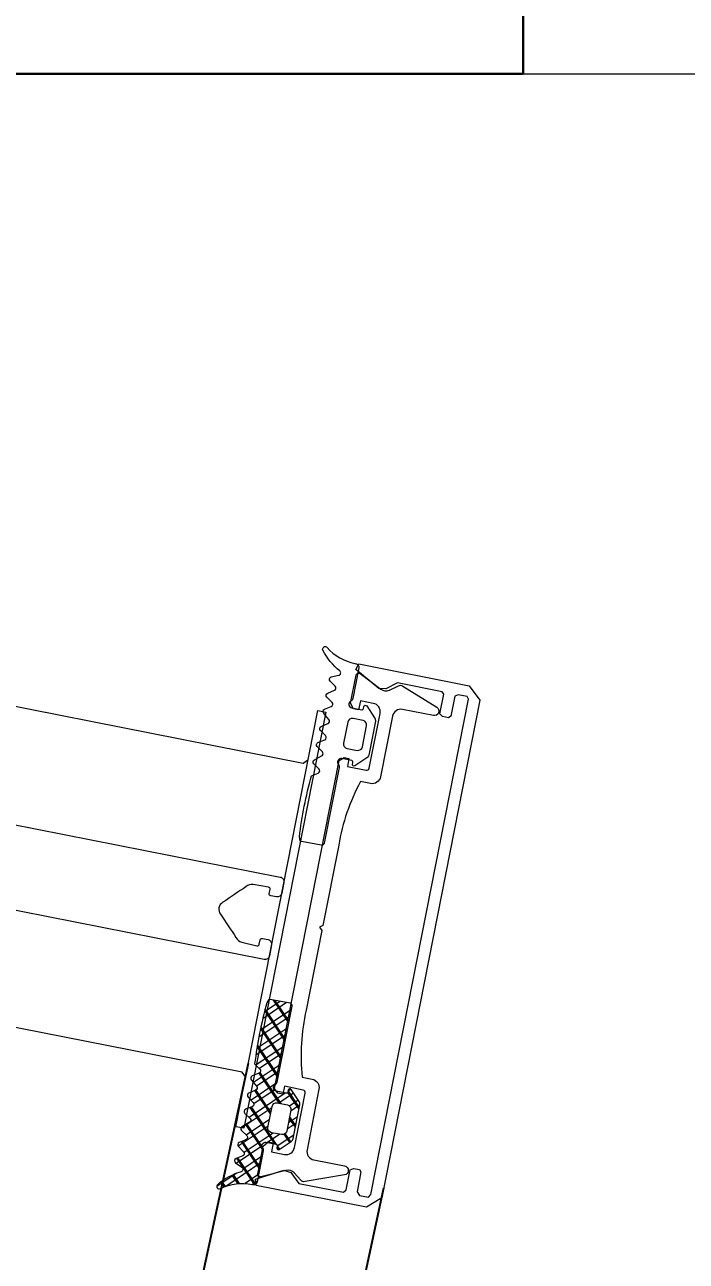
# Model space of a CAD drawing. Header units: millimetres. Extents: x -360149 to 682031, y -35655 to 209517.
# Drawn here: x -187574.5 to -187494.9, y 114767.7 to 114916.6 of the extents above; entities that cross this region are included whole.
import ezdxf
from ezdxf import colors
from ezdxf.entities.mleader import LeaderData, LeaderLine
from ezdxf.math import Vec2, Vec3

# ---------------------------------------------------------------- set-up
doc = ezdxf.new("R2010")
doc.units = ezdxf.units.MM
doc.header["$MEASUREMENT"] = 0
doc.layers.get('0').update_dxf_attribs({"color": 250, "lineweight": 9})
for name, color, linetype, lineweight in [('_АР ТЕКСТ', 250, 'Continuous', 25), ('АР_Навесной фасад', 147, 'Continuous', 5), ('АР_Окна', 4, 'Continuous', 0), ('АР_Отметки', 250, 'Continuous', 15), ('АР_Перегородки витражные', 152, 'Continuous', 13), ('АР_Сущ Несущая стена', 216, 'Continuous', 30), ('АР_Штриховка кирпич', 250, 'Continuous', 9)]:
    doc.layers.add(name, color=color, linetype=linetype, lineweight=lineweight)
doc.layers.add('Тонкая', color=7, linetype='Continuous')
doc.styles.add('ISOCPEUR', font='isocpeur.ttf', dxfattribs={"width": 0.7})

# ---------------------------------------------------------------- blocks, each defined once
blk = doc.blocks.new('_DotSmall')
at = {"color": 0, "linetype": 'ByBlock', "const_width": 0.5}
blk.add_lwpolyline([(-0.0625, 0, 1), (0.0625, 0, 1)], format="xyb", close=True, dxfattribs=at)
blk = doc.blocks.new('стойка витр.')
h = blk.add_hatch()
h.set_pattern_fill('ANSI37', scale=0.5, angle=-69.23283665521843)
h.set_pattern_definition([(335.7671633447816, (-69115.91679156918, 318510.7132420751), (0.6515825639889636, 1.447617495164233), []), (65.76716334478155, (-69115.91679156918, 318510.7132420751), (-1.447617495164233, 0.6515825639889636), [])])
edge = h.paths.add_edge_path()
edge.add_arc((-61.4231846681505, -46.18171078326122), 0.5487303657935584, 155.7657062155241, 200.7671633447816)
edge.add_line((-61.92355794899049, -45.95647403381008), (-61.2158101547102, -44.38418138318229))
edge.add_arc((-61.04906058835331, -44.45924160668073), 0.1828645893715156, 20.76716334478156, 155.7657062155241)
edge.add_line((-60.87807688978501, -44.39440310015198), (-60.79158864807687, -44.62247867199039))
edge.add_arc((-60.62063568932354, -44.55765182228788), 0.1828317201998032, 200.7671633447816, 290.7671633447816)
edge.add_line((-60.55580883962102, -44.72860478100483), (-59.41573388126562, -44.29627843504568))
edge.add_arc((-59.56703588945675, -43.89728440591716), 0.4267183308264255, -69.23283665521843, 72.29363907948373)
edge.add_arc((-59.30747769982554, -43.08429274379887), 0.4267017864716978, 200.7671633447816, 252.293639079486)
edge.add_line((-59.70645626049372, -43.23558888620755), (-63.00984306025202, -34.52432573194528))
edge.add_arc((-62.72490235927398, -34.41627373836673), 0.3047399585219917, 110.7671633447816, 200.7671633447816)
edge.add_line((-62.83295435277978, -34.13133303751965), (-60.55276270053582, -33.26666451912024))
edge.add_arc((-60.44481104638544, -33.55134061801073), 0.3044569814295733, 76.40287424864536, 110.7671633447816)
edge.add_line((-60.3732352333609, -33.25541671472456), (-60.07017099490622, -33.59351893464918))
edge.add_arc((-108.2133039044274, -55.86215009907028), 53.04387976268197, 16.71140087810911, 24.82292581145404)
edge.add_line((-57.40971669906867, -40.60932389061054), (-57.92081016927841, -41.32469074693654))
edge.add_arc((-57.67080742027611, -41.49902445886983), 0.304784542952794, 145.110888314415, 256.4234383751481)
edge.add_line((-57.74235391136608, -41.79529244099831), (-56.88543317024596, -41.99189640294935))
edge.add_arc((-56.95697966133594, -42.28816438507783), 0.304784542952794, -34.8891116855724, 76.4234383751481)
edge.add_line((-56.70697691233363, -42.46249809701112), (-57.17481998566655, -43.29191928954242))
edge.add_arc((-56.92481723669334, -43.46625300146843), 0.304784542952794, 145.1108883144276, 256.4234383751481)
edge.add_line((-56.99636372778332, -43.76252098359691), (-56.1394429866632, -43.95912494554796))
edge.add_arc((-56.21098947775317, -44.25539292764006), 0.3047845429175452, -34.88911168634446, 76.4234383742182)
edge.add_line((-55.96098672877997, -44.42972663955879), (-56.47208019898972, -45.14509349588479))
edge.add_arc((-56.22207744998741, -45.31942720781808), 0.304784542952794, 145.110888314415, 256.4234383752311)
edge.add_line((-56.29362394107739, -45.61569518994656), (-55.43668121195515, -45.81235713578644))
edge.add_arc((-55.50822770304512, -46.10862511790765), 0.3047845429466369, -34.88911168643649, 76.42343837776687)
edge.add_line((-55.25822495407192, -46.28295882984094), (-55.76931842428166, -46.99832568616694))
edge.add_arc((-55.51931567527936, -47.17265939811477), 0.3047845429466368, 145.1108883110316, 256.4234383751786)
edge.add_line((-55.59086216636933, -47.46892738023598), (-54.69071301640361, -47.77952769444528))
edge.add_arc((-54.76225950749358, -48.07579567657376), 0.304784542952794, -34.88911168566796, 76.42343837513553)
edge.add_line((-54.51225675849128, -48.25012938850705), (-55.0233282406989, -48.96555422872189))
edge.add_arc((-54.7733254917257, -49.13988794066245), 0.3047845429466368, 145.1108883109486, 256.4234383751578)
edge.add_line((-54.84487198281568, -49.43615592278366), (-53.98795124169555, -49.6327598847347))
edge.add_arc((-54.05949773284374, -49.92902786688501), 0.3047845429818857, -34.88911169317796, 76.42343837111807)
edge.add_line((-53.80949498384143, -50.10336157886923), (-54.32058845405118, -50.81872843519523))
edge.add_arc((-54.07058570504887, -50.99306214712851), 0.3047845429527939, 145.110888314415, 256.4234383750821)
edge.add_line((-54.14213219613885, -51.289330129257), (-53.29055360303028, -51.47184183257195))
edge.add_arc((-53.362076024001, -51.76811134383752), 0.3047803799531579, -43.67508993618791, 76.42790436632716)
edge.add_line((-53.141638296569, -51.97858292939782), (-53.80995652789716, -52.62318184232572))
edge.add_arc((-53.58948976171087, -52.83365406201483), 0.304801821276656, 136.3285933989482, 262.747126980386)
edge.add_arc((-54.63612651554286, -61.05759711530845), 7.985474883734515, 59.5860415328172, 82.74712698038475)
edge.add_arc((-50.74783774605021, -54.43386708250182), 0.3048115604497932, 253.2910110232634, 419.5860415328165)
edge.add_arc((-52.57053616183111, -60.50577614369104), 6.03477116777137, 73.29101102326332, 110.7671633447816)
edge.add_line((-54.71029190413537, -54.86308986830409), (-54.82445022999309, -54.90637969896488))
edge.add_arc((-54.97574411131791, -54.50740710097307), 0.4266954176128115, 200.7671633447816, 290.7671633447816)
edge.add_line((-55.37471671431558, -54.65870098416781), (-56.71485841512913, -51.12465313347639))
edge.add_arc((-56.31587985443184, -50.97335699107498), 0.4267017864716978, 149.2366398299847, 200.7671633447816)
edge.add_arc((-57.04912318740389, -50.53689152278093), 0.4266140358978636, -30.76336017001563, 40.01429570365114)
edge.add_arc((-57.04924751253566, -50.53686138928606), 0.4266898917694475, 40.00046259028549, 110.7671633447816)
edge.add_line((-57.20053943697712, -50.13789395169442), (-58.34061702035251, -50.57022129308461))
edge.add_arc((-58.27579017065, -50.74117425180884), 0.1828317201998032, 110.7671633447816, 200.7671633447816)
edge.add_line((-58.44674312937423, -50.80600110151136), (-58.36025488766609, -51.03407667334977))
edge.add_arc((-58.5312385862635, -51.09891517987853), 0.1828645893715156, 245.768620474039, 380.7671633447816)
edge.add_line((-58.60629032819998, -51.26566856380668), (-60.17861897521652, -50.55800074261788))
edge.add_arc((-59.95340767674497, -50.05761600615369), 0.5487303657759914, 200.7671633447816, 245.768620474038)
edge.add_line((-60.46648650063435, -50.25217996134597), (-61.93626349206897, -46.37627473846078))
edge = h.paths.add_edge_path(flags=16)
edge.add_arc((-59.3589242202288, -49.0410722918532), 0.5414973949664272, 200.7671633447816, 290.7671633447816)
edge.add_line((-60.77816753828665, -46.82561758724478), (-59.8652400081919, -49.23307164497237))
edge.add_arc((-60.27185175029445, -46.63361823412561), 0.5414973949664272, 110.7671633447816, 200.7671633447816)
edge.add_line((-59.31039323387085, -45.68990118378861), (-60.46385110344272, -46.12730244614795))
edge.add_arc((-59.11839388072258, -46.19621697176626), 0.5414973949664272, 20.76716334478156, 110.7671633447816)
edge.add_line((-57.69915056266473, -48.4116716763674), (-58.61207809275948, -46.00421761863981))
edge.add_arc((-58.20546635065693, -48.60367102949385), 0.5414973949664272, -69.23283665521843, 20.76716334478156)
edge.add_line((-59.16692486710963, -49.54738807983085), (-58.01346699753776, -49.10998681747151))
at = {"lineweight": 0, "ltscale": 100, "transparency": 33554687}
for points in [[(-69.8438361948356, -5.633594956780144), (-69.21493715024553, -5.916666730459838), (-30.90838462579995, 8.609511357899464), (-30.62531285212026, 9.238410402496811), (-31.1873041553481, 10.72042096611403)], [(-56.0608929025766, -41.98018508909445), (-55.7778211288678, -41.3512860444971), (-17.47126860445132, -26.8251079561378), (-16.84236955983215, -27.10817972981749), (-16.28037825660431, -28.59019029343472)]]:
    blk.add_lwpolyline(points, dxfattribs=at)
at = {"color": 7, "lineweight": 0, "ltscale": 100, "transparency": 33554687}
for points in [[(-74.06369480097783, 3.308391450875206, 0.5779496213016146), (-74.28822709678207, 3.786457927264564), (-75.21591578132939, 3.825837128097191, -0.615333828900983), (-75.41972296024323, 4.330405631961185, 0.1014034095220688), (-73.83454927545972, 7.11715754520992, 0.8870851218243345), (-74.38353605600423, 7.372048574252403, -0.1649969122064492), (-77.37516639285604, 4.905523520799761), (-77.48916274512885, 4.862295111939602, 0.4143043114941015), (-77.73690205768798, 4.311953389369592), (-76.39677740688785, 0.7779505007420084, 0.2286961432583318), (-76.12757003956358, 0.5227576163306367, -0.3190489133936659), (-75.8308042481076, 0.1276532846095506, -0.3190018552396916), (-76.10608007785049, -0.2827473570214352), (-77.2460725926212, -0.7150424396677408, -0.4143996870833266), (-77.48192731157178, -0.6088826129343943), (-77.5683841292921, -0.380889908366953, 0.6683385997492722), (-77.90615079682902, -0.370689789611788), (-78.61388821495348, -1.942959389103635, 0.1988829373258806), (-78.62659800215624, -2.362689632165711), (-77.15678812476108, -6.238681577618991, 0.1988829373551211), (-76.86896414318471, -6.544446800158767), (-75.29665854779887, -7.25210424636316, 0.6683385997492723), (-75.05058378231479, -7.020506375207333), (-75.13704060006421, -6.792513670639892, -0.4143996870833266), (-75.03088077326538, -6.556658951718418), (-73.89088825849467, -6.124363869072113, -0.7102015621310012), (-73.37286607688293, -6.741579856578028, 0.2286961432583318), (-73.40517316877958, -7.111109647914418), (-70.10181337440736, -15.82230158713355, 0.414362099440266), (-69.70872084749863, -15.99923473002855), (-67.42870682594366, -15.13463357074215, 0.1511707915363169), (-67.28675684856717, -15.02397433044825), (-67.28408048482379, -14.56993261339812, 0.03540799054371244), (-69.94453478069045, -7.554127657436766), (-70.80145552181057, -7.357523695485725, -0.527867958552825), (-70.9799117797229, -6.88692200143123), (-70.46881830951315, -6.171555145097955, 0.5278679585528249), (-70.64727456742548, -5.700953451043461), (-71.54744570542243, -5.39029515288712, -0.527867958552825), (-71.72590196330566, -4.91969345882535), (-71.21480849309592, -4.20432660249935, 0.5278679585528249), (-71.39326475097914, -3.733724908495788), (-72.25018549209926, -3.537120946544746, -0.527867958552825), (-72.4286417500116, -3.066519252482976), (-71.91757026780397, -2.351094412268139, 0.5278679585717272), (-72.0960265256872, -1.880492718206369), (-72.95294726680731, -1.683888756255328, -0.5278679585717273), (-73.13140352474875, -1.213287062200834), (-72.66353846338461, -0.3839238536165794, 0.5278679585528249), (-72.84199472126784, 0.08667784044519067), (-73.69893745039008, 0.2833397862850688, -0.5278679585717273), (-73.8773937083024, 0.753941480339563), (-73.36630023809266, 1.469308336665563, 0.5278679585717272), (-73.5447564960632, 1.939910030763713), (-74.40167723721243, 2.136513992714754, -0.5278679585528251), (-74.58013349509565, 2.607115686776524)], [(-53.29055360303028, -51.47184183257923, -0.5779496213016146), (-53.141638296569, -51.97858292939782), (-53.80995652789716, -52.62318184232572, 0.615333828900983), (-53.62795459362678, -53.13601908472629, -0.1014034095220688), (-50.59355139863328, -54.17098724229436, -0.8870851218243345), (-50.83548992767464, -54.72580403192842, 0.1649969122064492), (-54.71037595931557, -54.86312174275372), (-54.82437231158838, -54.90635015161388, -0.4143043114941015), (-55.37473404189222, -54.65865529014263), (-56.71485869266326, -51.12465240150777, -0.2286961432583318), (-56.6825516007957, -50.75512261017138, 0.3190489133936659), (-56.72238630641368, -50.26258777469775, 0.3190018552396916), (-57.20057019143132, -50.1379056140504), (-58.34056270623114, -50.57020069668943, 0.4143996870833266), (-58.44672253300087, -50.80605541561818), (-58.36026571528055, -51.03404812018562, -0.6683385997492722), (-58.60634048073553, -51.26564599134144), (-60.17864607612137, -50.55798854513705, -0.1988829373258806), (-60.46647005763953, -50.25222332264093), (-61.93627993503469, -46.37623137718037, -0.1988829373551211), (-61.92357014780282, -45.95650113405281), (-61.21583272970747, -44.38423153456097, -0.6683385997492723), (-60.87806606217055, -44.39443165331613), (-60.79160924445023, -44.62242435788357, 0.4143996870833266), (-60.55575452549965, -44.72858418460964), (-59.41576201069984, -44.29628910197061, 0.7102015621310012), (-59.43724861560622, -43.49078250258754, -0.2286961432583318), (-59.70645598293049, -43.23558961817616), (-63.00981577733182, -34.52439767894975, -0.414362099440266), (-62.83288180333329, -34.13130552614166), (-60.55286778177833, -33.26670436685527, -0.1511707915363169), (-60.3732352333609, -33.25541671472456), (-60.07017099493532, -33.59351893464918, -0.03540799054371244), (-57.40971669906867, -40.60932389061054), (-57.92081016927841, -41.32469074693654, 0.527867958552825), (-57.74235391136608, -41.79529244099831), (-56.88543317024596, -41.99189640294935, -0.5278679585528249), (-56.70697691233363, -42.46249809701112), (-57.17481998566655, -43.29191928953514, 0.527867958552825), (-56.99636372778332, -43.76252098359691), (-56.1394429866632, -43.95912494554796, -0.5278679585528249), (-55.96098672877997, -44.42972663955879), (-56.47208019898972, -45.14509349588479, 0.527867958552825), (-56.29362394107739, -45.61569518994656), (-55.43668121195515, -45.81235713578644, -0.5278679585717272), (-55.25822495407192, -46.28295882984094), (-55.76931842428166, -46.99832568616694, 0.5278679585717273), (-55.59086216636933, -47.46892738023598), (-54.69071301640361, -47.77952769444528, -0.5278679585528249), (-54.51225675849128, -48.25012938850705), (-55.02332824072801, -48.96555422872189, 0.5278679585717273), (-54.84487198281568, -49.43615592278366), (-53.98795124169555, -49.6327598847347, -0.5278679585717272), (-53.80949498384143, -50.10336157886923), (-54.32058845405118, -50.81872843519523, 0.5278679585528251), (-54.14213219613885, -51.289330129257)]]:
    blk.add_lwpolyline(points, format="xyb", close=True, dxfattribs=at)
at = {"lineweight": 0, "ltscale": 100, "transparency": 33554687}
blk.add_lwpolyline([(-68.58632373265573, -58.46540642052423), (-90.15068845250062, -1.598661102303595), (-90.00917455367744, -1.284153596119722), (-88.98317839115043, -0.8950869223335758), (-88.55468153662514, -0.9934413902010419), (-87.69009137133253, -3.273426419786119), (-87.37564184903749, -3.414962306625966), (-86.69163474338711, -3.155580859434849), (-86.43607351230457, -2.797891934278596), (-87.30066367759719, -0.5179069046935183), (-87.1591497787449, -0.2033993985096458), (-82.02911098225741, 1.741955958394101), (-80.54324021661887, 1.262233232868311), (-79.70200834979187, 1.450846736610401), (-77.34320693471818, 4.170836259007046), (-77.83057009245385, 4.768357554989052), (-90.48468705118285, -0.0301937209587777), (-91.4479567084054, -1.960141251613095), (-69.79711318280897, -59.05493725829001), (-67.79633972485317, -59.86096016635565), (-55.14222276612418, -55.06240889040782), (-55.17360051473952, -54.29197395897063), (-58.74284135404741, -53.81994964957266), (-59.49761640312499, -54.23655585793313), (-60.24856024209294, -55.69488708899735), (-65.37859903858043, -57.64024244590109), (-65.73629895772319, -57.38465222291416), (-66.6008891230158, -55.10466719327087), (-67.02936398953898, -55.00637070929224), (-67.71337109521846, -55.26575215648336), (-67.85490698204376, -55.58020167878567), (-66.99031681675115, -57.86018670842168), (-67.20262765098596, -58.33192996972502), (-68.22862381348386, -58.72099664351117)], close=True, dxfattribs=at)
blk.add_lwpolyline([(-73.55412178576807, -6.30930235532287), (-74.18304982228437, -6.026241575636959), (-74.75303158370662, -6.242383619959583), (-74.40718232482322, -7.154412422125461), (-76.57319999407628, -7.975785172551696, -0.414362099391309), (-76.9662925209559, -7.798852029714908), (-79.34394296052051, -1.52882071842032, -0.4143260923197838), (-78.74236241533072, -0.1922330582674476), (-77.26035185172805, 0.3697582449676702), (-76.87127418394084, -0.6562669095073943), (-76.3012924225186, -0.4401248651847709), (-76.06142006575828, 0.3027815256646136), (-77.27188147796551, 3.494853341355338, 0.5512236456822476), (-77.7769173583074, 3.597680757055059), (-79.92338595120236, 1.349376512123854, -0.2673491356416615), (-80.91622193696094, 1.059369939495809), (-82.0875922003761, 1.397509788286698, 0.2496293600316565), (-82.58705019962508, 1.269536347390385), (-86.19986947378493, -1.925987660470128, 0.8270430078467679), (-85.63532520958688, -2.84412238272489), (-82.10129332900397, -1.503986737930973, -0.4143260923197836), (-80.76472567670862, -2.105611734441482), (-78.12768279598095, -9.059679143334506, 0.4143260923033303), (-76.7911151413573, -9.661304145942267), (-75.65109363460215, -9.228998069294903, -0.08279896819570452), (-71.78454054114991, -16.33338165576424), (-68.2828855071275, -25.56749207813118), (-67.85441064060433, -25.66578856210981), (-68.06674346281216, -26.13747383952432), (-64.60831683766446, -35.257587909633, -0.08279896819570452), (-62.79196445917478, -43.13942544953898), (-63.93198596592993, -43.57173152618634, 0.4143260923033303), (-64.53356650879141, -44.90831919242919), (-61.89652362803463, -51.86238660132221, -0.4143260923197836), (-62.49810417322442, -53.19897426147509), (-66.03213605380733, -54.539109906269, 0.8270430078467679), (-65.84594417811604, -55.60071914693981), (-61.02268547978019, -55.59720897083025, 0.2496293600316565), (-60.5639567229955, -55.36182965500484), (-59.91132736596046, -54.3320132763838, -0.2673491356416615), (-58.97583718542592, -53.89078178507043), (-55.8782996214868, -54.15051325823879, 0.5512236456822476), (-55.5684323037276, -53.73866745794658), (-56.77889371593483, -50.54659564225585), (-57.45105016132584, -50.14953851031169), (-58.02103192274808, -50.36568055463431), (-57.63195425496087, -51.39170570910937), (-59.11396481856355, -51.95369701235177, -0.4143260923197838), (-60.45053247085889, -51.35207201584126), (-62.82818291042349, -45.08204070453939, -0.414362099391309), (-62.65124893639586, -44.68894855178223), (-60.48523126714281, -43.867575801356), (-60.13938200823031, -44.77960460352188), (-59.56940024680807, -44.56346255919925), (-59.28629948117305, -43.93455252060812)], format="xyb", close=True, dxfattribs=at)
at = {"color": 7, "lineweight": 0, "ltscale": 100, "transparency": 33554687}
blk.add_lwpolyline([(-72.00534459005576, 0.06645459306309931), (-72.91737339223619, -0.2793946658493951)], dxfattribs=at)
blk.add_lwpolyline([(-72.91737339223619, -0.2793946658493951), (-54.81141330953687, -48.02608389785019), (-53.89938450735644, -47.68023463893769), (-72.00534459005576, 0.06645459306309931)], close=True)
at = {"color": 7}
for points in [[(-75.33468511578394, -1.905527627641277), (-74.42175758568919, -4.312981685368868, -0.414213562373095), (-74.73607402053312, -5.011296826465696), (-75.88953189010499, -5.44869808882504, -0.414213562373095), (-76.58784703121637, -5.134381653973833), (-77.50077456128201, -2.726927596246242, -0.414213562373095), (-77.18645812643808, -2.028612455142138), (-76.03300025686622, -1.591211192782794, -0.414213562373095)], [(-57.69915056266473, -48.4116716763674), (-58.61207809275948, -46.00421761863981, 0.414213562373095), (-59.31039323387085, -45.68990118378861), (-60.46385110341362, -46.12730244614795, 0.414213562373095), (-60.77816753828665, -46.82561758724478), (-59.8652400081919, -49.23307164497237, 0.414213562373095), (-59.16692486710963, -49.54738807983085), (-58.01346699753776, -49.10998681747151, 0.414213562373095)]]:
    blk.add_lwpolyline(points, format="xyb", close=True, dxfattribs=at)
at = {"lineweight": 0, "ltscale": 100, "transparency": 33554687}
blk.add_lwpolyline([(-33.2204523376422, -7.186144611914642), (-64.21182667926769, -18.93829823563283, 0.4143255057077639), (-64.53033920991584, -19.64587643784762), (-64.05480472955969, -20.89989428329136, 0.410627156480438), (-63.35370618529851, -21.2207818566676), (-62.72021259606117, -20.98055557451153, 0.4925517741577297), (-62.57218080674647, -20.68314875576471), (-62.75156135272118, -20.21010964907327, -0.4411110715409258), (-62.61002546586678, -19.89566012677096), (-60.83807044223067, -19.28752400128724, -0.2080566110632873), (-59.94503853938659, -19.40384657128016, -1.575399656426527e-05), (-56.87977393603069, -20.78551547546522, -0.4398191101055806), (-56.36006749374792, -22.15601788895583, -1.575399656426528e-05), (-57.73845635901671, -25.2227588602982, -0.2080566110632873), (-58.32981322327396, -25.9019745689875), (-60.05946139091975, -26.62167684709857, -0.4411110715409258), (-60.37391091321479, -26.48014096025872), (-60.5532914591895, -26.00710185356729, 0.4925517741577297), (-60.86130306290579, -25.88263065828505), (-61.49479665214312, -26.12285694043385, 0.410627156480438), (-61.80683951149695, -26.82793655114801), (-61.3313050311408, -28.08195439658448, 0.4143255057077639), (-60.62370682114852, -28.40042247599195), (-29.6323624739598, -16.64818975485105, 0.5239329190821609)], format="xyb", dxfattribs=at)
blk = doc.blocks.new('A$Cf7573d2c')
h = blk.add_hatch()
h.set_pattern_fill('ANSI37', color=5, scale=0.4999999999999999, angle=11.05056813833426)
h.set_pattern_definition([(56.05056813833426, (-325577.4095054723, -14427.83152940594), (-1.316880116997287, 0.8865568269756945), []), (146.0505681383342, (-325577.4095054723, -14427.83152940594), (-0.8865568269756945, -1.316880116997287), [])])
edge = h.paths.add_edge_path()
edge.add_arc((64.33111110969912, -128.3498075153038), 0.5487303657935583, 236.0491110090769, 281.0505681383343)
edge.add_line((64.02465502882842, -128.8049884507491), (62.5943675476592, -127.8420300712169))
edge.add_arc((62.6964941410115, -127.6903408693615), 0.1828645893715156, 101.0505681383343, 236.0491110090769)
edge.add_line((62.66144351905677, -127.5108668851608), (62.90084430354182, -127.464112775182))
edge.add_arc((62.86579998303205, -127.2846710572048), 0.1828317201998032, 281.0505681383343, 371.0505681383343)
edge.add_line((63.04524170095101, -127.2496267367242), (62.81153324386105, -126.0529407557042))
edge.add_arc((62.39272695605177, -126.1347321136127), 0.4267183308264255, 11.05056813833426, 152.5770438730364)
edge.add_arc((61.63520486350171, -125.741684818975), 0.4267017864716978, 281.0505681383343, 332.5770438730386)
edge.add_line((61.71699305053335, -126.1604748702666), (52.57316753512714, -127.9462310226809))
edge.add_arc((52.51475641829893, -127.6471414410917), 0.3047399585219916, 191.0505681383343, 281.0505681383343)
edge.add_line((52.21566683682613, -127.7055525578762), (51.74824136705138, -125.3121367879066))
edge.add_arc((52.04705320764333, -125.2537799129059), 0.3044569814295733, 156.6862790421981, 191.0505681383343)
edge.add_line((51.76745464210398, -125.1332863625867), (52.15185628761537, -124.8916328529886))
edge.add_arc((65.97568449180108, -176.1025199187134), 53.04387976268197, 96.9948056716618, 105.1063306050067)
edge.add_line((59.51603473455179, -123.4534353560011), (60.13487965066452, -124.0779329494544))
edge.add_arc((60.34890666254796, -123.8609397333348), 0.3047845429527939, 225.3942931079677, 336.7068431687009)
edge.add_line((60.62884931976441, -123.9814624542196), (60.96725961333141, -123.1700163699861))
edge.add_arc((61.24720227066427, -123.2905390908709), 0.3047845429527939, 45.39429310798031, 156.7068431687008)
edge.add_line((61.4612292824313, -123.0735458747513), (62.19979196286295, -123.6746630204871))
edge.add_arc((62.41381897474639, -123.4576698043966), 0.3047845429527939, 225.3942931079802, 336.7068431687009)
edge.add_line((62.69376163207926, -123.5781925252813), (63.03217192564625, -122.7667464410479))
edge.add_arc((63.3121145828627, -122.8872691619326), 0.3047845429175451, 45.39429310720823, 156.7068431677709)
edge.add_line((63.52614159462973, -122.6702759458421), (64.14498651074246, -123.2947735392954))
edge.add_arc((64.3590135226259, -123.0777803231613), 0.3047845429527939, 225.3942931079677, 336.7068431687838)
edge.add_line((64.63895617984235, -123.1983030440606), (64.97742733650375, -122.3868450734735))
edge.add_arc((65.25736999383662, -122.5073677943583), 0.3047845429466368, 45.39429310711621, 156.7068431713195)
edge.add_line((65.47139700560365, -122.2903745782678), (66.09024192171637, -122.9148721717211))
edge.add_arc((66.30426893359981, -122.6978789555869), 0.3047845429466368, 225.3942931045843, 336.7068431687313)
edge.add_line((66.58421159081627, -122.8184016764717), (67.04227878560778, -121.9835870309034))
edge.add_arc((67.32222144294064, -122.1041097518028), 0.3047845429527939, 45.39429310788474, 156.7068431686882)
edge.add_line((67.53624845470767, -121.8871165356832), (68.1551542339148, -122.5116022427828))
edge.add_arc((68.36918124579825, -122.2946090266778), 0.3047845429466368, 225.3942931045013, 336.7068431687105)
edge.add_line((68.6491239030147, -122.4151317475626), (68.98753419658169, -121.6036856633291))
edge.add_arc((69.26747685391456, -121.7242083842866), 0.3047845429818856, 45.39429310037474, 156.7068431646707)
edge.add_line((69.481503865798, -121.507215168167), (70.10034878191072, -122.1317127616203))
edge.add_arc((70.31437579367775, -121.9147195455007), 0.3047845429527939, 225.3942931079677, 336.7068431686348)
edge.add_line((70.59431845101062, -122.0352422663855), (70.91793702426367, -121.2266832759051))
edge.add_arc((71.19788525125477, -121.3471825300367), 0.3047803799531579, 36.60831485736478, 156.7113091598798)
edge.add_line((71.44254189264029, -121.1654293792235), (71.96509846893605, -121.932952435207))
edge.add_arc((72.20976063632406, -121.751170769232), 0.3048018212766559, 216.6119981925009, 343.0305317739388)
edge.add_arc((80.13908216857817, -124.1707880690083), 7.985474883734514, 139.8694463263699, 163.0305317739375)
edge.add_arc((74.26661746005993, -119.2203590623394), 0.3048115604497932, 333.5744158168162, 499.8694463263692)
edge.add_arc((79.9437970238505, -122.0416958666174), 6.034771167771369, 153.574415816816, 191.0505681383343)
edge.add_line((74.02092018874828, -123.1984123558068), (74.04432195366826, -123.3182392734743))
edge.add_arc((73.62553816125728, -123.4000262381305), 0.4266954176128115, 281.0505681383343, 371.0505681383343)
edge.add_line((73.70732512685936, -123.8188100359112), (69.99779226840474, -124.5432684273837))
edge.add_arc((69.9160040813731, -124.1244783760631), 0.4267017864716978, 229.5200446235374, 281.0505681383343)
edge.add_arc((69.36204682325479, -124.7735386556014), 0.4266140358978635, 49.52004462353707, 120.2977004972038)
edge.add_arc((69.36199613905046, -124.7736561114725), 0.4266898917694475, 120.2838673838382, 191.0505681383343)
edge.add_line((68.94321776321158, -124.8554420182627), (69.17692675837316, -126.0521307546442))
edge.add_arc((69.35636847629212, -126.0170864341635), 0.1828317201998032, 191.0505681383343, 281.0505681383343)
edge.add_line((69.39141279680189, -126.1965281521116), (69.63081358128693, -126.1497740421328))
edge.add_arc((69.66586420335807, -126.3292480263626), 0.1828645893715156, 326.0520252675917, 461.0505681383343)
edge.add_line((69.81755859940313, -126.4313669041439), (68.85467297048308, -127.8617033627816))
edge.add_arc((68.39947644830681, -127.5552704343863), 0.5487303657759913, 281.0505681383343, 326.0520252675907)
edge.add_line((68.50465449760668, -128.093826457567), (64.43628915899899, -128.8883635385282))
edge = h.paths.add_edge_path(flags=16)
edge.add_arc((67.49784930306487, -126.7977480293048), 0.5414973949664271, 281.0505681383343, 371.0505681383343)
edge.add_line((65.07464351388626, -127.8227186860313), (67.60164097114466, -127.3292051944445))
edge.add_arc((64.97085184580646, -127.2912615208479), 0.5414973949664271, 191.0505681383343, 281.0505681383343)
edge.add_line((64.20294280792587, -126.1843197611743), (64.43939468066674, -127.3950531889132))
edge.add_arc((64.73439997306559, -126.080528093109), 0.5414973949664271, 101.0505681383343, 191.0505681383343)
edge.add_line((67.1576057622442, -125.0555574363825), (64.6306083049858, -125.5490709279693))
edge.add_arc((67.261397430324, -125.5870146015659), 0.5414973949664271, 11.05056813833426, 101.0505681383343)
edge.add_line((68.0293064682046, -126.6939563612686), (67.79285459546372, -125.4832229335298))
at = {"color": 5, "lineweight": 0, "ltscale": 100, "transparency": 33554687}
for points in [[(61.09487798134796, -122.3553278650652), (60.52277613105252, -121.9701745055936), (52.67016501864418, -81.76148993524839), (53.05531837814488, -81.18938808498206), (54.61091895704158, -80.88558490110154)], [(22.94347876822576, -129.8061585653631), (23.32863212761004, -129.2340567151259), (15.4760210152017, -89.0253721447516), (14.90391916502267, -88.64021878529456), (13.34831858612597, -88.94402196916053)], [(16.96039025508799, -130.9746341781865), (17.14735063223634, -131.9319502510043)]]:
    blk.add_lwpolyline(points, dxfattribs=at)
blk.add_lwpolyline([(30.65486346394755, -93.97018220560858), (37.00786279537715, -126.5004419321049, 0.4143255057077639), (37.65153361205012, -126.9338067024219), (38.9678203741787, -126.676740644034, 0.410627156480438), (39.4024325129576, -126.0398573796992), (39.2725701663876, -125.3749073325598, 0.4925517741577297), (39.00441380601842, -125.1788043166307), (38.50788569322322, -125.2757744666596, -0.4411110715409258), (38.22183476819191, -125.0831977869093), (37.92148406605702, -123.2340240231424, -0.2080566110632873), (38.18685929093044, -122.3734353235923, -1.575399656426527e-05), (40.06604728137609, -119.585334079733, -0.4398191101055806), (41.50460271420889, -119.3043893908471, -1.575399656426528e-05), (44.29471273510717, -121.1805935695593, -0.2080566110632873), (44.86437866126653, -121.8781017433357), (45.2818353921175, -123.7044051219855, -0.4411110715409258), (45.08925871236715, -123.9904560471041), (44.59273059957195, -124.087426197133, 0.4925517741577297), (44.41806037095375, -124.3700116491673), (44.54792271752376, -125.0349616963067, 0.410627156480438), (45.19022270385176, -125.4615279057325), (46.50650946598034, -125.2044618473301, 0.4143255057077639), (46.93983379960991, -124.5607638076181), (40.58675144321751, -92.03052029560786, 0.5239329190821609)], format="xyb", dxfattribs=at)
for points in [[(70.91793702438008, -121.2266832759051, -0.5779496213016146), (71.44254189264029, -121.1654293792235), (71.96509846893605, -121.932952435207, 0.615333828900983), (72.50129622267559, -121.8401154269523, -0.1014034095220688), (74.03354838804808, -119.0239184986858, -0.8870851218243345), (74.53957297909074, -119.3560254621116, 0.1649969122064492), (74.02093741961289, -123.1985005847819), (74.04430598090403, -123.3181574859918, -0.4143043114941015), (73.70727716386318, -123.8188194029062), (69.99779150006361, -124.5432685773994, -0.2286961432583318), (69.6390153770335, -124.4490575993696, 0.3190489133936659), (69.14682304044254, -124.4051933571318, 0.3190018552396916), (68.94322406768333, -124.8554742998385), (69.17691562429536, -126.052073743529, 0.4143996870833266), (69.39146980794612, -126.1965170180483), (69.63078361039516, -126.1497798953642, -0.6683385997492722), (69.81752788624726, -126.4314125275559), (68.85465637396555, -127.8617280162871, -0.1988829373258806), (68.5047000120394, -128.0938175687479), (64.43624364468269, -128.8883724273182, -0.1988829373551211), (64.02467968140263, -128.8050050484017), (62.59441316942684, -127.8420607866574, -0.6683385997492723), (62.66147348994855, -127.5108610319294), (62.90078729239758, -127.4641239092452, 0.4143996870833266), (63.04523056687322, -127.249569725609), (62.81153901026119, -126.0529702819185, 0.7102015621310012), (62.0139613050269, -125.9381993797433, -0.2286961432583318), (61.71699381875806, -126.1604747202218), (52.57324305467773, -127.9462162739947, -0.414362099440266), (52.21565196465235, -127.7054764059576), (51.74826290807687, -125.3122470870148, -0.1511707915363169), (51.76745464210398, -125.1332863625867), (52.15185628749896, -124.8916328530177, -0.03540799054371244), (59.51603473455179, -123.4534353560011), (60.13487965066452, -124.0779329494544, 0.527867958552825), (60.62884931976441, -123.9814624542196), (60.96725961333141, -123.1700163699861, -0.5278679585528249), (61.4612292824313, -123.0735458747513), (62.19979196297936, -123.6746630204871, 0.527867958552825), (62.69376163207926, -123.5781925252813), (63.03217192564625, -122.7667464410479, -0.5278679585528249), (63.52614159462973, -122.6702759458421), (64.14498651074246, -123.2947735392809, 0.527867958552825), (64.63895617984235, -123.1983030440606), (64.97742733662017, -122.3868450734735, -0.5278679585717272), (65.47139700560365, -122.2903745782678), (66.09024192171637, -122.9148721717065, 0.5278679585717273), (66.58421159081627, -122.8184016764717), (67.04227878560778, -121.9835870309034, -0.5278679585528249), (67.53624845470767, -121.8871165356832), (68.1551542339148, -122.5116022427974, 0.5278679585717273), (68.6491239030147, -122.4151317475626), (68.98753419658169, -121.6036856633291, -0.5278679585717272), (69.481503865798, -121.507215168167), (70.10034878191072, -122.1317127616203, 0.5278679585528251), (70.59431845101062, -122.0352422663855)], [(22.98328991362359, -133.5772611531283), (22.59814249735791, -134.1493934348982), (22.71498530404642, -134.7476779409481), (23.67230137682054, -134.5607175638434), (24.11632187198848, -136.834289981547, -0.414362099391309), (23.87558276008349, -137.1918815805984), (17.29420974093955, -138.4772000001831, -0.4143260923197838), (16.07832761004101, -137.6586669406242), (15.77452442620415, -136.1030663617421), (16.85149740020279, -135.892737423259), (16.73465459351428, -135.2944529171946), (16.04288989887573, -134.9326376875397), (12.69231407553889, -135.586993064353, 0.5512236456822476), (12.50572439120151, -136.0674293322809), (14.35950590821449, -138.5625632936571, -0.2673491356416615), (14.4777864611242, -139.5901024985506), (13.94679948792327, -140.6875995079026, 0.2496293600316565), (13.988641141681, -141.2014912966988), (16.52857105073053, -145.3018074856955, 0.8270430078467679), (17.5288156735478, -144.9003198907303), (16.80436055595055, -141.1908037953544, -0.4143260923197836), (17.622934052255, -139.9749488876405), (24.92230934184045, -138.5494072136207, 0.4143260923033303), (25.74088284466416, -137.3335523046553), (25.50718534481712, -136.1369224294031, -0.08279896819570452), (33.1622308997903, -133.5248779198446), (42.85486593982205, -131.6319412461453), (43.02406811504625, -131.226202988255), (43.45315044582821, -131.5150984393986), (53.02612858463544, -129.6455303270777, -0.08279896819570452), (61.10145286098123, -129.1854903290514), (61.33515036082827, -130.3821202042891, 0.4143260923033303), (62.55103249812964, -131.2006532625819), (69.85040778759867, -129.7751115885476, -0.4143260923197836), (71.0662899184972, -130.5936446481064), (71.79074503609445, -134.3031607434823, 0.8270430078467679), (72.86854960559867, -134.2988128241996), (73.67913465679158, -129.5441531447577, 0.2496293600316565), (73.52455383271445, -129.0522789093666), (72.619657991454, -128.2352046362066, -0.2673491356416615), (72.34264336677734, -127.2386656231538), (73.12143540277611, -124.2293995393848, 0.5512236456822476), (72.76779550150968, -123.854468161604), (69.41721967817284, -124.5088235384173), (68.91241536068264, -125.1043243815511), (69.02925816737115, -125.7026088876155), (70.1062311414862, -125.4922799491178), (70.41003432532307, -127.047880528, -0.4143260923197838), (69.5914608289022, -128.2637354356993), (63.01008780975826, -129.5490538552986, -0.414362099391309), (62.65249671973288, -129.3083139872324), (62.20847622456495, -127.0347415695287), (63.16579229745548, -126.8477811923949), (63.04894949065056, -126.2494966863305), (62.47684169723652, -125.8643128953117)], [(13.41756239836104, -132.4562991059211, 0.5779496213016146), (12.90845855453517, -132.5969247933826), (12.71307372348383, -133.5046592174767, -0.615333828900983), (12.18134591274429, -133.6203842212853, 0.1014034095220688), (9.702108483761549, -131.5876167461684, 0.8870851218243345), (9.358218787820078, -132.0857089052442, -0.1649969122064492), (11.28444858861621, -135.4507106386882), (11.30781715002377, -135.5703675398981, 0.4143043114941015), (11.80845184403006, -135.9074367935682), (15.51793750782963, -135.1829876190459, 0.2286961432583318), (15.81490499409847, -134.9607122785674, -0.3190489133936659), (16.25442801520694, -134.7348873865558, -0.3190018552396916), (16.61248166311998, -135.0754795976682), (16.84617321973201, -136.272079041315, -0.4143996870833266), (16.70172994525637, -136.4866332249512), (16.46241614292376, -136.5333703476499, 0.6683385997492722), (16.39535582228564, -136.8645701023779), (17.82562233426142, -137.8275143641513, 0.1988829373258806), (18.23718629742507, -137.9108817430097), (22.30564266489819, -137.1163268844539, 0.1988829373551211), (22.65559902682435, -136.8842373319349), (23.61847053910606, -135.4539218432037, 0.6683385997492723), (23.43172626325395, -135.1722892109829), (23.19241246080492, -135.2190263337106, -0.4143996870833266), (22.97785827715416, -135.0745830591477), (22.74416672054213, -133.8779836154863, -0.7102015621310012), (23.43995764176361, -133.4715632053267, 0.2286961432583318), (23.79873376479372, -133.5657741833857), (32.94248452899046, -131.7800326296419, 0.414362099440266), (33.18322364089545, -131.422441030576), (32.71583458443638, -129.0292117116478, 0.1511707915363169), (32.630720381625, -128.8706215605489), (32.18364376563113, -128.7913527572819, 0.03540799054371244), (24.8194653185783, -130.2295502542984), (24.4810550250113, -131.0409963385318, -0.527867958552825), (23.9870853559114, -131.1374668337667), (23.36824043979868, -130.5129692403134, 0.5278679585528249), (22.87427077069879, -130.6094397355482), (22.41614271281287, -131.4442662674846, -0.527867958552825), (21.92217304371297, -131.5407367626904), (21.30332812760025, -130.9162391692516, 0.5278679585528249), (20.80935845850036, -131.0127096644574), (20.47094816493336, -131.8241557486908, -0.527867958552825), (19.97697849583346, -131.9206262439257), (19.35807271662634, -131.296140536826, 0.5278679585717272), (18.86410304752644, -131.3926110320317), (18.52569275395945, -132.2040571162652, -0.5278679585717273), (18.03172308485955, -132.3005276115291), (17.29322126752231, -131.6993985794252, 0.5278679585528249), (16.79925159842242, -131.7958690746309), (16.46078044176102, -132.6073270452034, -0.5278679585717273), (15.96681077266112, -132.7037975404382), (15.3479658565484, -132.0792999469995, 0.5278679585717272), (14.8539961874485, -132.175770442278), (14.51558589376509, -132.9872165265406, -0.5278679585528251), (14.02161622478161, -133.0836870217463)]]:
    blk.add_lwpolyline(points, format="xyb", close=True, dxfattribs=at)
at = {"color": 5}
blk.add_lwpolyline([(17.14735063223634, -131.9319502510043), (67.26492687151767, -122.1441683250596), (67.07796649448574, -121.1868522522418), (16.96039025508799, -130.9746341781865)], close=True, dxfattribs=at)
at = {"color": 5, "lineweight": 0, "ltscale": 100, "transparency": 33554687}
blk.add_lwpolyline([(75.22963465948123, -137.4833678396972), (15.53914114448708, -149.1407059916237), (15.25302935624495, -148.9481411982706), (15.04270636092406, -147.8711986557901), (15.21196939924266, -147.4654485115461), (17.60516828659456, -146.9980653982202), (17.79774496634491, -146.7120144731016), (17.65752765501384, -145.99404263428), (17.34810222545639, -145.6817786217725), (14.95490333810449, -146.1491617350985), (14.66879154986236, -145.9565969417163), (13.61716468690429, -140.5718233662192), (14.34078325994778, -139.1882331138622), (14.29685428855009, -138.3272358124523), (12.01399044063874, -135.5432063999469), (11.34278615599032, -135.9227315704484), (13.93680344289169, -149.2051953730988), (15.67648944130633, -150.4803732157889), (75.60635762184393, -138.7762860547809), (76.73849811567925, -136.9402508533822), (74.14448082877789, -123.6577870507317), (73.37980229884852, -123.5586846164078), (72.31215118651744, -126.997057519402), (72.59539396036416, -127.8113176980987), (73.90606443420984, -128.7976186348387), (74.95769129716791, -134.1823922103358), (74.64539685309865, -134.4918235831428), (72.25219796574675, -134.9592066964542), (72.08299579052255, -135.3649449543445), (72.2232131017372, -136.0829167931952), (72.50926402688492, -136.2754934729019), (74.90246291435324, -135.8081103595905), (75.33160610822961, -136.0969939244096), (75.5419291035505, -137.1739364668611)], close=True, dxfattribs=at)
at = {"color": 5}
for points in [[(67.1576057622442, -125.0555574363825), (64.6306083049858, -125.5490709279693, 0.414213562373095), (64.20294280792587, -126.1843197611743), (64.43939468066674, -127.395053188884, 0.414213562373095), (65.07464351388626, -127.8227186860313), (67.60164097114466, -127.3292051944445, 0.414213562373095), (68.0293064682046, -126.6939563612686), (67.79285459546372, -125.4832229335298, 0.414213562373095)], [(18.34217463084497, -134.5890351180569), (20.86917208810337, -134.0955216264847, -0.414213562373095), (21.50442092120647, -134.5231871236028), (21.74087279406376, -135.7339205513417, -0.414213562373095), (21.31320729688741, -136.3691693845467), (18.78620983962901, -136.8626828761044, -0.414213562373095), (18.15096100640949, -136.4350173789717), (17.91450913366862, -135.2242839512328, -0.414213562373095)]]:
    blk.add_lwpolyline(points, format="xyb", close=True, dxfattribs=at)
at = {"layer": 'АР_Перегородки витражные', "rotation": 80.28340479355269}
blk.add_blockref('стойка витр.', (29.17858439369593, -60.01344902928395), dxfattribs=at)
blk = doc.blocks.new('A$Cec9b444d')
at = {"layer": 'Тонкая', "color": 5, "ltscale": 100}
for p, q in [((6249.996248184336, 163.0875425020206), (6686.304259584493, 2190.900488320234)), ((6269.353761782233, 163.5757561542906), (6702.606638882945, 2175.883082539293))]:
    blk.add_line(p, q, dxfattribs=at)
at = {"color": 241, "ltscale": 100, "true_color": 0xf7abae, "xscale": -1, "rotation": 89.90413134762046}
blk.add_blockref('A$Cf7573d2c', (6563.698240449916, 2250.519506825216), dxfattribs=at)

msp = doc.modelspace()

# ---------------------------------------------------------------- hatches: boundary and pattern name
at = {"layer": 'АР_Штриховка кирпич', "ltscale": 100}
h = msp.add_hatch(dxfattribs=at)
h.set_pattern_fill('ANSI32', color=256, scale=500)
h.set_pattern_definition([(45, (-1163613.565164257, 164426.8594320829), (-132.5825214724777, 132.5825214724777), []), (45, (-1163525.176816757, 164426.8594320829), (-132.5825214724777, 132.5825214724777), [])])
edge = h.paths.add_edge_path()
edge.add_line((-187128.9151109827, 115850.6824583481), (-187998.915110983, 115850.6824583513))
edge.add_arc((-1342166.519582912, 115380.6824574551), 1154167.700168599, -0.023331979451882034, 0.02333197954061461, ccw=False)
edge.add_line((-187998.9151109822, 114910.6824583457), (-187514.5558780206, 114910.6824583331))
edge.add_line((-187514.5558780206, 114910.6824583331), (-187514.5558780202, 115210.6824583402))
edge.add_line((-187514.5558780202, 115210.6824583402), (-187128.9151109827, 115210.6824583525))
edge.add_line((-187128.9151109827, 115210.6824583525), (-187128.9151109827, 115850.6824583481))

# ---------------------------------------------------------------- linework, layer by layer
at = {"layer": 'АР_Навесной фасад', "color": 18, "ltscale": 100, "true_color": 0x000000}
msp.add_lwpolyline([(-187514.5558780201, 114910.6824583526), (-187354.5558780201, 114910.6824583525)], dxfattribs=at)
at = {"layer": 'АР_Сущ Несущая стена', "ltscale": 100}
msp.add_line((-187998.9151109827, 114910.6824583402), (-187514.5558780201, 114910.6824583403), dxfattribs=at)
msp.add_lwpolyline([(-187514.5558780202, 114910.6824583402), (-187514.5558780202, 115210.6824583402)], dxfattribs=at)
at = {"layer": 'АР_Сущ Несущая стена', "lineweight": 18, "ltscale": 100}
msp.add_arc((-197116.3547424845, 115484.5892881857), 9778.654617052323, 272.5925479651556, 356.6353913736798, dxfattribs=at)

# ---------------------------------------------------------------- block references
at = {"layer": 'АР_Окна', "ltscale": 100}
msp.add_blockref('A$Cec9b444d', (-194233.915110983, 112600.6824583525), dxfattribs=at)

# ---------------------------------------------------------------- leaders
at = {"layer": '_АР ТЕКСТ'}
ml = msp.add_multileader_mtext('Standard', dxfattribs=at)
ml.set_content('{\\W0.8;-2,550}', color=256, style='ISOCPEUR')
ml.set_leader_properties(color=256, linetype='Continuous', lineweight=-1)
ml.set_arrow_properties(name='DOTSMALL')
ml.build(insert=Vec2(0, 0))
ml.multileader.update_dxf_attribs({"has_text_frame": 1, "text_left_attachment_type": 4, "text_right_attachment_type": 4, "dogleg_length": 100, "arrow_head_size": 180})
ctx = ml.context
ctx.base_point, ctx.char_height, ctx.arrow_head_size, ctx.landing_gap_size, ctx.plane_origin = Vec3(-302775.822290387, 123943.2638625839, -1.961751612303354), 250, 180, 50, Vec3(-302295.4889269536, 121699.245469789, -1.961751612303354)
ctx.left_attachment, ctx.right_attachment = 4, 4
notes = []
notes.append((ctx, [(0, (0, 0, 0), (0, 0), (1, 0), 1, [])]))
ctx.mtext.insert, ctx.mtext.width, ctx.mtext.defined_height, ctx.mtext.line_spacing_style, ctx.mtext.flow_direction = Vec3(-302725.822290387, 124276.5971959173, -1.961751612303354), 801.0864057841361, 330.709552927064, 2, 5
ml = msp.add_multileader_mtext('Standard', dxfattribs=at)
ml.set_content('{\\W0.8;-2,550}', color=256, style='ISOCPEUR')
ml.set_leader_properties(color=256, linetype='Continuous', lineweight=-1)
ml.set_arrow_properties(name='DOTSMALL')
ml.build(insert=Vec2(0, 0))
ml.multileader.update_dxf_attribs({"has_text_frame": 1, "text_left_attachment_type": 4, "text_right_attachment_type": 4, "dogleg_length": 100, "arrow_head_size": 180})
ctx = ml.context
ctx.base_point, ctx.char_height, ctx.arrow_head_size, ctx.landing_gap_size, ctx.plane_origin = Vec3(-314736.0148765142, 120073.2763382189, -1.961751612303354), 250, 180, 50, Vec3(-314255.6815130808, 117829.2579454239, -1.961751612303354)
ctx.left_attachment, ctx.right_attachment = 4, 4
notes.append((ctx, [(0, (0, 0, 0), (0, 0), (1, 0), 1, [])]))
ctx.mtext.insert, ctx.mtext.width, ctx.mtext.defined_height, ctx.mtext.line_spacing_style, ctx.mtext.flow_direction = Vec3(-314686.0148765142, 120406.6096715522, -1.961751612303354), 801.0864057841361, 330.709552927064, 2, 5
at = {"layer": 'АР_Отметки'}
ml = msp.add_multileader_mtext('Standard', dxfattribs=at)
ml.set_content('%%P0,000', color=256, style='ISOCPEUR')
ml.set_leader_properties(color=256, linetype='Continuous', lineweight=-1)
ml.set_arrow_properties(name='DOTSMALL')
ml.build(insert=Vec2(0, 0))
ml.multileader.update_dxf_attribs({"has_text_frame": 1, "text_left_attachment_type": 4, "text_right_attachment_type": 4, "dogleg_length": 100, "arrow_head_size": 180})
ctx = ml.context
ctx.base_point, ctx.char_height, ctx.arrow_head_size, ctx.landing_gap_size, ctx.plane_origin = Vec3(-188172.5124386176, 132152.9333137182), 250, 180, 50, Vec3(-190605.4279969083, 130585.9244088862)
ctx.left_attachment, ctx.right_attachment = 4, 4
notes.append((ctx, [(0, (0, 0, 0), (0, 0), (1, 0), 1, [])]))
ctx.mtext.insert, ctx.mtext.width, ctx.mtext.line_spacing_style, ctx.mtext.flow_direction = Vec3(-188122.5124386176, 132486.2666470516), 852.6970314602484, 2, 5
ml = msp.add_multileader_mtext('Standard', dxfattribs=at)
ml.set_content('%%P0,000', color=256, style='ISOCPEUR')
ml.set_leader_properties(color=256, linetype='Continuous', lineweight=-1)
ml.set_arrow_properties(name='DOTSMALL')
ml.build(insert=Vec2(0, 0))
ml.multileader.update_dxf_attribs({"has_text_frame": 1, "text_left_attachment_type": 4, "text_right_attachment_type": 4, "dogleg_length": 100, "arrow_head_size": 180})
ctx = ml.context
ctx.base_point, ctx.char_height, ctx.arrow_head_size, ctx.landing_gap_size, ctx.plane_origin = Vec3(-195860.622478677, 128720.7430100038, -0.1595442850443263), 250, 180, 50, Vec3(-198931.7041943423, 127131.194468972, -0.1595442850443263)
ctx.left_attachment, ctx.right_attachment = 4, 4
notes.append((ctx, [(0, (0, 0, 0), (0, 0), (1, 0), 1, [])]))
ctx.mtext.insert, ctx.mtext.width, ctx.mtext.line_spacing_style, ctx.mtext.flow_direction = Vec3(-195810.622478677, 129054.0763433372, -0.1595442850443263), 852.6970314602484, 2, 5
ml = msp.add_multileader_mtext('Standard', dxfattribs=at)
ml.set_content('{\\W0.8;-2,250}', color=256, style='ISOCPEUR')
ml.set_leader_properties(color=256, linetype='Continuous', lineweight=-1)
ml.set_arrow_properties(name='DOTSMALL')
ml.build(insert=Vec2(0, 0))
ml.multileader.update_dxf_attribs({"has_text_frame": 1, "text_left_attachment_type": 4, "text_right_attachment_type": 4, "dogleg_length": 100, "arrow_head_size": 180})
ctx = ml.context
ctx.base_point, ctx.char_height, ctx.arrow_head_size, ctx.landing_gap_size, ctx.plane_origin = Vec3(-297233.6192957293, 128352.8588700729), 250, 180, 50, Vec3(-296855.5361043215, 126878.8351738673)
ctx.left_attachment, ctx.right_attachment = 4, 4
notes.append((ctx, [(0, (0, 0, 0), (0, 0), (1, 0), 1, [])]))
ctx.mtext.insert, ctx.mtext.width, ctx.mtext.defined_height, ctx.mtext.line_spacing_style, ctx.mtext.flow_direction = Vec3(-297183.6192957293, 128686.1922034062), 769.9889591111103, 343.8884462512117, 2, 5
ml = msp.add_multileader_mtext('Standard', dxfattribs=at)
ml.set_content('0,000', color=256, style='ISOCPEUR')
ml.set_leader_properties(color=256, linetype='Continuous', lineweight=-1)
ml.set_arrow_properties(name='DOTSMALL')
ml.build(insert=Vec2(0, 0))
ml.multileader.update_dxf_attribs({"has_text_frame": 1, "text_left_attachment_type": 4, "text_right_attachment_type": 4, "dogleg_length": 100, "arrow_head_size": 180})
ctx = ml.context
ctx.base_point, ctx.char_height, ctx.arrow_head_size, ctx.landing_gap_size, ctx.plane_origin = Vec3(-202684.2395502269, 121780.8524941115, -0.1595442850443263), 250, 180, 50, Vec3(-205755.3212658922, 120191.3039530797, -0.1595442850443263)
ctx.left_attachment, ctx.right_attachment = 4, 4
notes.append((ctx, [(0, (0, 0, 0), (0, 0), (1, 0), 1, [])]))
ctx.mtext.insert, ctx.mtext.width, ctx.mtext.line_spacing_style, ctx.mtext.flow_direction = Vec3(-202634.2395502269, 122114.1858274449, -0.1595442850443263), 852.6970314602484, 2, 5
ml = msp.add_multileader_mtext('Standard', dxfattribs=at)
ml.set_content('{\\W0.8;-2,250}', color=256, style='ISOCPEUR')
ml.set_leader_properties(color=256, linetype='Continuous', lineweight=-1)
ml.set_arrow_properties(name='DOTSMALL')
ml.build(insert=Vec2(0, 0))
ml.multileader.update_dxf_attribs({"has_text_frame": 1, "text_left_attachment_type": 4, "text_right_attachment_type": 4, "dogleg_length": 100, "arrow_head_size": 180})
ctx = ml.context
ctx.base_point, ctx.char_height, ctx.arrow_head_size, ctx.landing_gap_size, ctx.plane_origin = Vec3(-298305.7964583198, 120267.0421383413, 1.149675994230903e-08), 250, 180, 50, Vec3(-302964.3053933498, 116414.7346247101, 1.149675994230903e-08)
ctx.left_attachment, ctx.right_attachment = 4, 4
notes.append((ctx, [(0, (0, 0, 0), (0, 0), (1, 0), 1, [])]))
ctx.mtext.insert, ctx.mtext.width, ctx.mtext.defined_height, ctx.mtext.line_spacing_style, ctx.mtext.flow_direction = Vec3(-298255.7964583198, 120600.3754716746, 1.149675994230903e-08), 769.9889591111103, 343.8884462512117, 2, 5
ml = msp.add_multileader_mtext('Standard', dxfattribs=at)
ml.set_content('{\\W0.8;-2,250}', color=256, style='ISOCPEUR')
ml.set_leader_properties(color=256, linetype='Continuous', lineweight=-1)
ml.set_arrow_properties(name='DOTSMALL')
ml.build(insert=Vec2(0, 0))
ml.multileader.update_dxf_attribs({"has_text_frame": 1, "text_left_attachment_type": 4, "text_right_attachment_type": 4, "dogleg_length": 100, "arrow_head_size": 180})
ctx = ml.context
ctx.base_point, ctx.char_height, ctx.arrow_head_size, ctx.landing_gap_size, ctx.plane_origin = Vec3(-336127.5, 116985.8569053825, 1.149675994230903e-08), 250, 180, 50, Vec3(-337173.9636271417, 115928.762695511, 1.149675994230903e-08)
ctx.left_attachment, ctx.right_attachment = 4, 4
notes.append((ctx, [(0, (0, 0, 0), (0, 0), (1, 0), 1, [])]))
ctx.mtext.insert, ctx.mtext.width, ctx.mtext.defined_height, ctx.mtext.line_spacing_style, ctx.mtext.flow_direction = Vec3(-336077.5, 117319.1902387158, 1.149675994230903e-08), 769.9889591111103, 343.8884462512117, 2, 5
for ctx, leaders in notes:
    for number, flags, end, landing, length, lines in leaders:
        leader = LeaderData()
        leader.index, (leader.has_last_leader_line, leader.has_dogleg_vector, leader.attachment_direction) = number, flags
        leader.last_leader_point, leader.dogleg_vector, leader.dogleg_length = Vec3(end), Vec3(landing), length
        for number, points, colour, breaks in lines:
            line = LeaderLine()
            line.index, line.vertices, line.color, line.breaks = number, Vec3.list(points), colors.encode_raw_color(colour), breaks
            leader.lines.append(line)
        ctx.leaders.append(leader)

doc.saveas('drawing.dxf')
